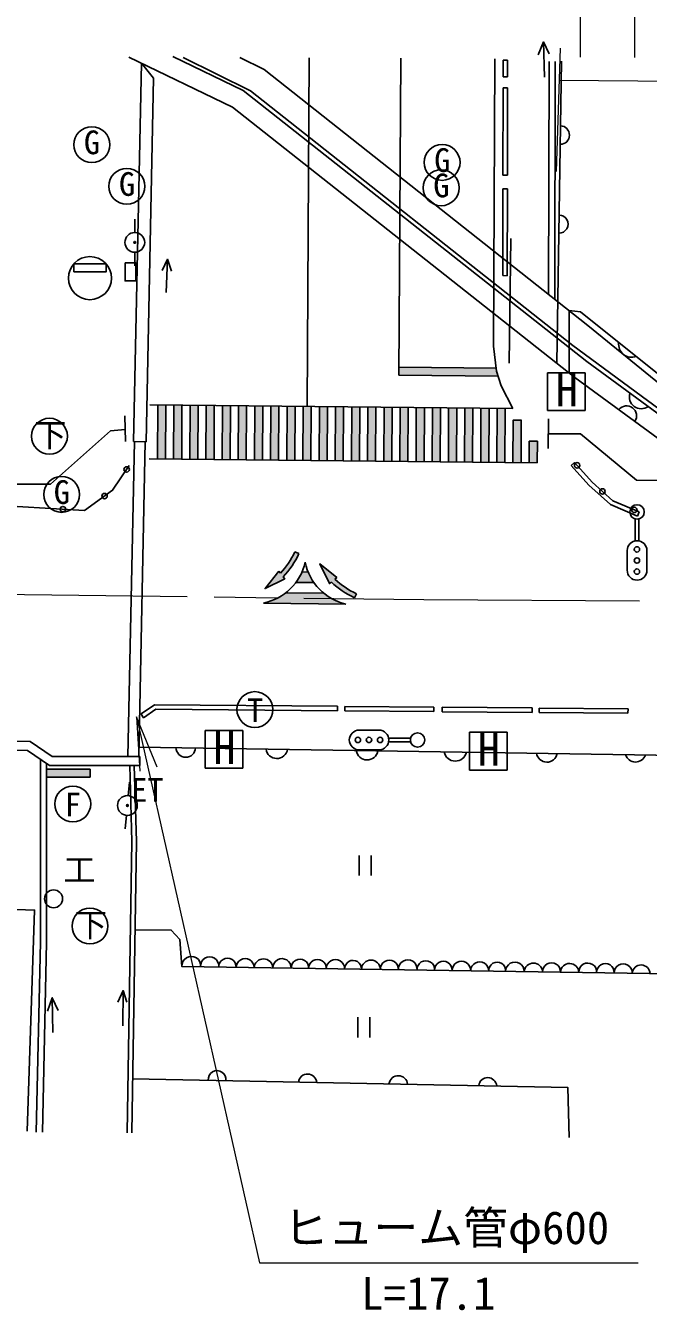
# Model space of a CAD drawing. Units: millimetres at full size, sheet at 1:1000; details may follow other scales. Extents: x 40000 to 54727036, y -209802000 to 380000.
# Drawn here: x 479224 to 513896, y 263917 to 335440 of the extents above; entities that cross this region are included whole.
import ezdxf
from ezdxf.enums import TextEntityAlignment as Align

# ---------------------------------------------------------------- set-up
doc = ezdxf.new("R2010")
doc.units = ezdxf.units.MM
doc.header["$LTSCALE"] = 1000
doc.linetypes.add('CHAIN', pattern=[18.5, 12, -1.5, 3.5, -1.5])
for name, color, linetype, lineweight in [('M-BGD', 7, 'Continuous', 25), ('M-BGD-EXST', 7, 'Continuous', 25), ('M-BMK', 2, 'CHAIN', 13), ('M-STR-HTXT', 7, 'Continuous', 13), ('M-STR-STRC', 7, 'Continuous', 25)]:
    doc.layers.add(name, color=color, linetype=linetype, lineweight=lineweight)
doc.styles.add('ＭＳ ゴシック', font='')
doc.styles.get('ＭＳ ゴシック').set_extended_font_data('MS Gothic')

# ---------------------------------------------------------------- blocks, each defined once
blk = doc.blocks.new('open_arrow')
at = {"color": 0, "linetype": 'Continuous', "lineweight": -2}
blk.add_lwpolyline([(7.5, 1.25), (0, 0), (7.5, -1.25)], dxfattribs=at)

msp = doc.modelspace()

# ---------------------------------------------------------------- hatches: boundary and pattern name
at = {"layer": 'M-BGD'}
for points in [[(485300, 323325, 1), (485300, 323425, 1)], [(484893, 292074, 1), (484884, 291974, 1)]]:
    msp.add_hatch(color=256, dxfattribs=at).paths.add_polyline_path(points)
at = {"layer": 'M-STR-STRC'}
for points in [[(505450, 316200), (505427, 316380), (500015, 316436), (500012, 315986), (505536, 315928)], [(487028, 314320), (486578, 314325), (486562, 311325), (487012, 311320)], [(487928, 314311), (487478, 314316), (487462, 311316), (487912, 311311)], [(488828, 314302), (488378, 314306), (488362, 311306), (488812, 311302)], [(489728, 314292), (489278, 314297), (489262, 311297), (489712, 311292)], [(490628, 314283), (490178, 314288), (490162, 311288), (490612, 311283)], [(491528, 314274), (491078, 314278), (491061, 311278), (491511, 311274)], [(492428, 314264), (491978, 314269), (491961, 311269), (492411, 311264)], [(493328, 314255), (492878, 314260), (492861, 311260), (493311, 311255)], [(494228, 314246), (493778, 314250), (493761, 311250), (494211, 311246)], [(495128, 314236), (494678, 314241), (494661, 311241), (495111, 311236)], [(496028, 314227), (495578, 314232), (495561, 311232), (496011, 311227)], [(496928, 314218), (496478, 314222), (496461, 311222), (496911, 311218)], [(497828, 314208), (497378, 314213), (497361, 311213), (497811, 311208)], [(498728, 314199), (498278, 314204), (498261, 311204), (498711, 311199)], [(499627, 314190), (499178, 314194), (499161, 311194), (499611, 311190)], [(500527, 314180), (500077, 314185), (500061, 311185), (500511, 311180)], [(501427, 314171), (500977, 314176), (500961, 311176), (501411, 311171)], [(502327, 314162), (501877, 314166), (501861, 311166), (502311, 311162)], [(503227, 314152), (502777, 314157), (502761, 311157), (503211, 311152)], [(504127, 314143), (503677, 314148), (503661, 311148), (504111, 311143)], [(505027, 314134), (504577, 314138), (504561, 311138), (505011, 311134)], [(505927, 314124), (505477, 314129), (505461, 311129), (505911, 311124)], [(506823, 313482), (506374, 313484, 0.41421), (506374, 313484), (506361, 311120), (506811, 311115)], [(507717, 312301), (507268, 312303, 0.41421), (507267, 312303), (507261, 311110), (507711, 311106)], [(492554, 304103), (493651, 304649), (493564, 304757, 0.08366), (494438, 306045), (494211, 306149, -0.08183), (493405, 304953), (493318, 305061), (493318, 305061)], [(495595, 305473), (496141, 304376), (496249, 304463, 0.08366), (497537, 303589), (497641, 303816, -0.08183), (496445, 304622), (496553, 304709), (496553, 304709)], [(494273, 304444), (494304, 304486), (494334, 304528), (494363, 304572), (494392, 304615), (494419, 304659), (494446, 304704), (494472, 304749), (494498, 304795), (494522, 304841), (494546, 304887), (494569, 304934), (494591, 304981), (494611, 305025), (494953, 305020), (494973, 304972), (494994, 304924), (495016, 304877), (495038, 304830), (495062, 304784), (495086, 304738), (495111, 304692), (495137, 304647), (495164, 304602), (495191, 304558), (495219, 304514), (495248, 304470), (495275, 304431)], [(492462, 303297), (492513, 303307), (492563, 303319), (492614, 303331), (492664, 303345), (492715, 303359), (492764, 303374), (492814, 303390), (492863, 303407), (492912, 303424), (492961, 303443), (493009, 303462), (493057, 303482), (493105, 303503), (493152, 303525), (493199, 303548), (493246, 303571), (493292, 303596), (493338, 303621), (493383, 303647), (493428, 303673), (493472, 303701), (493516, 303729), (493559, 303758), (493602, 303788), (493644, 303818), (493686, 303849), (493707, 303866), (495826, 303839), (495867, 303806), (495908, 303774), (495950, 303743), (495992, 303713), (496035, 303683), (496078, 303654), (496122, 303626), (496166, 303598), (496211, 303572), (496256, 303546), (496302, 303521), (496348, 303497), (496395, 303473), (496442, 303450), (496489, 303429), (496537, 303408), (496585, 303387), (496633, 303368), (496682, 303350), (496731, 303332), (496780, 303315), (496830, 303299), (496880, 303284), (496930, 303270), (496980, 303257), (497031, 303244), (497057, 303238)], [(482817, 294052), (480392, 294052), (480392, 293602), (482817, 293602)]]:
    msp.add_hatch(color=256, dxfattribs=at).paths.add_polyline_path(points)

# ---------------------------------------------------------------- linework, layer by layer
at = {"layer": 'M-BGD'}
for p, q in [((508055, 334537), (508372, 333868)), ((485666, 333347), (485237, 312286)), ((486349, 332521), (485666, 333347)), ((505808, 332592), (505810, 333514)), ((505810, 333514), (506060, 333513)), ((506058, 332592), (506060, 333513)), ((508338, 320489), (508367, 333447)), ((508688, 320213), (508717, 333446)), ((508799, 316658), (509062, 333472)), ((505808, 332592), (506058, 332592)), ((486349, 332521), (485937, 312272)), ((505799, 327119), (505807, 331978)), ((505807, 331978), (506057, 331978)), ((506049, 327120), (506057, 331978)), ((505799, 327119), (506049, 327120)), ((505790, 321529), (505798, 326365)), ((505798, 326365), (506048, 326364)), ((506040, 321515), (506048, 326364)), ((485300, 323925), (485300, 324675)), ((506146, 316654), (506248, 323588)), ((485300, 322825), (485300, 322075)), ((487128, 322441), (486823, 321819)), ((505790, 321529), (506040, 321515)), ((509495, 319575), (509494, 316110)), ((485280, 312285), (484920, 294753)), ((485237, 312286), (485937, 312272)), ((485880, 312273), (485521, 294752)), ((509788, 311122), (509602, 310955)), ((513387, 308365), (513289, 308136)), ((496583, 297547), (496580, 297297)), ((496994, 297544), (496991, 297294)), ((501955, 297500), (496994, 297544)), ((485646, 297117), (485788, 296912)), ((496991, 297294), (501952, 297250)), ((501955, 297500), (501952, 297250)), ((502413, 297496), (502411, 297246)), ((502411, 297246), (507429, 297202)), ((507431, 297452), (502413, 297496)), ((507431, 297452), (507429, 297202)), ((507824, 297449), (507822, 297199)), ((507822, 297199), (512764, 297155)), ((512766, 297405), (507824, 297449)), ((512766, 297405), (512764, 297155)), ((516630, 294788), (485531, 295276)), ((485580, 294752), (485579, 294252)), ((484938, 292572), (485006, 293319)), ((484838, 291476), (484770, 290729)), ((497788, 289244), (497788, 288126)), ((498455, 289244), (498455, 288126)), ((480706, 281316), (480447, 280580)), ((484652, 281716), (484347, 281077)), ((497719, 280229), (497719, 279111)), ((498386, 280229), (498386, 279111))]:
    msp.add_line(p, q, dxfattribs=at)
for points in [[(508108, 332567), (508055, 334537), (507756, 333815)], [(573027, 291836), (546261, 291435), (542529, 292543), (516616, 292602), (516731, 310791), (509811, 315860), (490745, 330897), (484969, 333683)], [(517436, 311638), (510477, 316736), (491331, 331836), (487419, 333723)], [(573034, 292668), (546078, 292397), (542970, 293403), (517818, 293552), (518008, 311514), (509686, 317640), (491744, 331814), (487985, 333678)], [(573045, 294068), (546292, 293799), (543195, 294802), (519233, 294943), (519408, 311523), (510535, 318753), (492497, 333004), (491158, 333668)], [(487052, 320587), (487128, 322441), (487344, 321768)], [(519408, 311523), (519418, 312061), (510115, 319509), (509495, 319575)], [(478743, 308670), (482503, 308452), (484062, 309574), (484988, 310946)], [(509602, 310955), (510589, 309850), (511784, 308777), (513289, 308136)], [(509788, 311122), (510766, 310027), (511920, 308991), (513387, 308365)], [(496583, 297547), (486397, 297636), (485646, 297118)], [(485788, 296912), (486474, 297386), (496580, 297297)], [(459708, 295513), (479321, 295088), (480543, 294255), (485579, 294252)], [(459719, 296013), (479481, 295585), (480698, 294755), (485580, 294752)], [(479814, 273835), (480042, 284405), (480042, 294597)], [(480164, 273827), (480392, 284402), (480392, 294358)], [(484884, 273796), (485139, 290010), (485021, 294253)], [(485134, 273792), (485389, 290012), (485271, 294253)], [(459681, 272510), (459839, 287936), (473963, 287759), (473963, 288743), (477165, 288672), (477193, 286293), (479718, 286202), (479304, 273895)], [(485312, 285096), (487332, 285085), (487811, 284559), (487926, 283053), (517680, 282615), (539690, 282266)], [(480737, 279383), (480706, 281316), (481026, 280606)], [(484626, 279758), (484652, 281716), (484855, 281067)], [(485181, 276808), (509413, 276331), (509484, 273545)]]:
    msp.add_lwpolyline(points, dxfattribs=at)
for points in [[(481902, 321730), (483702, 321730), (483702, 322180), (481902, 322180)], [(484759, 322232), (485359, 322232), (485359, 321232), (484759, 321232)]]:
    msp.add_lwpolyline(points, close=True, dxfattribs=at)
for centre, radius in [((485300, 323375), 550), ((485300, 323375), 50), ((482802, 321386), 1200), ((484847, 310736), 150), ((509932, 310961), 150), ((483615, 309252), 150), ((511343, 309509), 150), ((481294, 308522), 150), ((513120, 308479), 150), ((484888, 292024), 550), ((484888, 292024), 50), ((480778, 286828), 500)]:
    msp.add_circle(centre, radius, dxfattribs=at)
for centre, radius, start, end in [((508990, 329351), 516, 269.93364, 88.27516), ((508931, 324395), 502, 267.80542, 90.40338), ((512975, 317714), 735, 172.96247, 289.67211), ((513493, 314763), 653, 160.77138, 306.78064), ((512690, 313721), 552, 326.30699, 141.24502), ((485647, 297118), 0.5, 124.639, 214.639), ((485788, 296913), 0.5, 214.639, 304.639), ((488139, 295255), 545, 181.2164, 356.98805), ((493209, 295242), 603, 187.35882, 350.84563), ((498238, 295166), 608, 187.55441, 350.65003), ((503150, 295129), 634, 190.86261, 347.34184), ((508246, 295023), 587, 189.28549, 348.91895), ((513185, 295020), 578, 197.06763, 341.13682), ((488446, 283100), 523, 353.11589, 185.1959), ((489469, 283096), 507, 351.71595, 186.59585), ((490459, 283033), 488, 357.09356, 181.21823), ((491445, 283002), 499, 359.06251, 179.24928), ((492464, 282962), 522, 1.7705, 176.54129), ((493496, 282986), 510, 357.44853, 180.86326), ((494494, 282979), 488, 356.43746, 181.87433), ((495474, 282961), 493, 356.8944, 181.41739), ((496475, 282936), 509, 358.18416, 180.12764), ((497453, 282932), 469, 356.74279, 181.569), ((498448, 282891), 527, 359.95532, 178.35648), ((499480, 282908), 506, 356.27172, 182.04007), ((500501, 282912), 518, 354.3126, 183.99919), ((501505, 282892), 489, 354.53258, 183.77921), ((502480, 282859), 489, 356.71609, 181.59571), ((503486, 282830), 518, 358.5005, 179.81129), ((504506, 282816), 502, 358.33273, 179.97906), ((505480, 282831), 472, 354.74436, 183.56743), ((506466, 282787), 516, 358.35798, 179.95382), ((507496, 282735), 516, 2.41204, 175.89975), ((508507, 282772), 496, 356.59015, 181.72164), ((510523, 282756), 498, 355.04718, 183.26461), ((509514, 282714), 512, 1.48818, 176.82361), ((511505, 282741), 486, 355.02152, 183.29027), ((512495, 282701), 507, 357.98302, 180.32877), ((513499, 282645), 499, 2.70919, 175.6026), ((489884, 276769), 493, 352.6279, 185.11544), ((494922, 276561), 510, 5.06482, 172.67853), ((499973, 276457), 522, 5.40938, 172.33396), ((504952, 276374), 502, 3.96819, 173.77516)]:
    msp.add_arc(centre, radius, start, end, dxfattribs=at)
at = {"layer": 'M-BGD-EXST'}
for p, q in [((510382, 316112), (508282, 316112)), ((508282, 316112), (508282, 314012)), ((510382, 314012), (510382, 316112)), ((508282, 314012), (510382, 314012)), ((491319, 296194), (489219, 296194)), ((489219, 296194), (489219, 294094)), ((491319, 294094), (491319, 296194)), ((506038, 296097), (503938, 296097)), ((503938, 296097), (503938, 293997)), ((506038, 293997), (506038, 296097)), ((489219, 294094), (491319, 294094)), ((503938, 293997), (506038, 293997))]:
    msp.add_line(p, q, dxfattribs=at)
for centre in [(482906, 328816), (502412, 327830), (484859, 326498), (502362, 326418), (480546, 312582), (481226, 309344), (491989, 297362), (481846, 292108), (482804, 285312)]:
    msp.add_circle(centre, 1000, dxfattribs=at)
at = {"layer": 'M-BMK'}
msp.add_lwpolyline([(362132, 304880), (384662, 304687), (427790, 304234), (476213, 303807), (501401, 303487), (522618, 303377), (537808, 303305), (554108, 303104), (568989, 302977), (573119, 302942)], dxfattribs=at)
at = {"layer": 'M-STR-HTXT'}
for p, q in [((510103, 339613), (510093, 333685)), ((513145, 333668), (513154, 339674)), ((508786, 327315), (509004, 334182)), ((508948, 332415), (552071, 332003))]:
    msp.add_line(p, q, dxfattribs=at)
msp.add_lwpolyline([(485401, 296969), (492239, 266554), (513332, 266554)], dxfattribs=at)
at = {"layer": 'M-STR-STRC'}
for p, q in [((495008, 333657), (494903, 314239)), ((500108, 333629), (500012, 315986)), ((505358, 333601), (505271, 317600)), ((500015, 316436), (505427, 316380)), ((500012, 315986), (505536, 315928)), ((486134, 314330), (506348, 314120)), ((486578, 314325), (486562, 311325)), ((487028, 314320), (487012, 311320)), ((487478, 314316), (487462, 311316)), ((487928, 314311), (487912, 311311)), ((488378, 314306), (488362, 311306)), ((488828, 314302), (488812, 311302)), ((489278, 314297), (489262, 311297)), ((489728, 314292), (489712, 311292)), ((490178, 314288), (490162, 311288)), ((490628, 314283), (490612, 311283)), ((491078, 314278), (491061, 311278)), ((491528, 314274), (491511, 311274)), ((491978, 314269), (491961, 311269)), ((492428, 314264), (492411, 311264)), ((492878, 314260), (492861, 311260)), ((493328, 314255), (493311, 311255)), ((493778, 314250), (493761, 311250)), ((494228, 314246), (494211, 311246)), ((494678, 314241), (494661, 311241)), ((495128, 314236), (495111, 311236)), ((495578, 314232), (495561, 311232)), ((496028, 314227), (496011, 311227)), ((496478, 314222), (496461, 311222)), ((496928, 314218), (496911, 311218)), ((497378, 314213), (497361, 311213)), ((497828, 314208), (497811, 311208)), ((498278, 314204), (498261, 311204)), ((498728, 314199), (498711, 311199)), ((499178, 314194), (499161, 311194)), ((499627, 314190), (499611, 311190)), ((500077, 314185), (500061, 311185)), ((500527, 314180), (500511, 311180)), ((500977, 314176), (500961, 311176)), ((501427, 314171), (501411, 311171)), ((501877, 314166), (501861, 311166)), ((502327, 314162), (502311, 311162)), ((502777, 314157), (502761, 311157)), ((503227, 314152), (503211, 311152)), ((503677, 314148), (503661, 311148)), ((504127, 314143), (504111, 311143)), ((504577, 314138), (504561, 311138)), ((505027, 314134), (505011, 311134)), ((505477, 314129), (505461, 311129)), ((505927, 314124), (505911, 311124)), ((484753, 313716), (484788, 312285)), ((506374, 313484), (506361, 311120)), ((506823, 313482), (506374, 313484)), ((506811, 311115), (506824, 313481)), ((508329, 313551), (508318, 311891)), ((507267, 312303), (507261, 311110)), ((507717, 312301), (507268, 312303)), ((507711, 311106), (507717, 312301)), ((486103, 311330), (507711, 311106)), ((513170, 306768), (513170, 307981)), ((513370, 306768), (513370, 307981)), ((494438, 306045), (494211, 306149)), ((512720, 305118), (512720, 306218)), ((513820, 306218), (513820, 305118)), ((494611, 305025), (494953, 305020)), ((494273, 304444), (495275, 304431)), ((492462, 303297), (497057, 303238)), ((493707, 303866), (495826, 303839)), ((497537, 303589), (497641, 303816)), ((497796, 296220), (498896, 296220)), ((499446, 295770), (500659, 295770)), ((499446, 295570), (500659, 295570)), ((498896, 295120), (497796, 295120)), ((480392, 294052), (482817, 294052)), ((482817, 293602), (482817, 294052)), ((480392, 293602), (482817, 293602))]:
    msp.add_line(p, q, dxfattribs=at)
for points in [[(505272, 317600), (505450, 316200), (505706, 315389), (506348, 314120)], [(477652, 309067), (477652, 309914), (480606, 309914), (483950, 312878), (484772, 312956)], [(508323, 312721), (510118, 312715), (513231, 310137), (529649, 309940), (539603, 309913), (551785, 309720)], [(496553, 304709), (495595, 305473), (496141, 304376), (496249, 304463)], [(493318, 305061), (492554, 304103), (493651, 304649), (493564, 304757)], [(493405, 304953), (493318, 305061), (493318, 305061)], [(496445, 304622), (496553, 304709), (496553, 304709)]]:
    msp.add_lwpolyline(points, dxfattribs=at)
for centre, radius in [((513270, 308368), 400), ((513264, 306284), 150), ((513264, 305664), 150), ((513264, 305044), 150), ((497722, 295675), 150), ((498342, 295675), 150), ((498962, 295675), 150), ((501046, 295670), 400)]:
    msp.add_circle(centre, radius, dxfattribs=at)
for centre, radius, start, end in [((505272, 317600), 0.5, 7.2414, 179.68779), ((506374, 313484), 0.5, 89.68779, 179.68779), ((506823, 313481), 0.5, 359.68779, 89.68779), ((507268, 312303), 0.5, 89.68779, 179.68779), ((507717, 312301), 0.5, 359.68779, 89.68779), ((490179, 307995), 4434, 316.67975, 335.39282), ((513270, 306218), 550, 90, 180), ((513270, 306218), 550, 0, 90), ((491877, 306224), 2985, 281.29587, 347.25088), ((490179, 307995), 4684, 316.26414, 335.39282), ((497716, 306150), 2985, 191.29587, 257.25088), ((513270, 305118), 550, 180, 270), ((513270, 305118), 550, 270, 0), ((499487, 307848), 4684, 226.26414, 245.39282), ((499487, 307848), 4434, 226.67975, 245.39282), ((497796, 295670), 550, 90, 180), ((498896, 295670), 550, 0, 90), ((497796, 295670), 550, 180, 270), ((498896, 295670), 550, 270, 0)]:
    msp.add_arc(centre, radius, start, end, dxfattribs=at)

# ---------------------------------------------------------------- block references
at = {"layer": 'M-STR-HTXT', "xscale": 400, "yscale": 400, "rotation": 282.7}
msp.add_blockref('open_arrow', (485401, 296969), dxfattribs=at)

# ---------------------------------------------------------------- texts
at = {"layer": 'M-BGD', "style": 'ＭＳ ゴシック'}
msp.add_text('工', height=1320, dxfattribs=at).set_placement((481319, 287384), align=Align.BOTTOM_LEFT)
at = {"layer": 'M-BGD-EXST', "style": 'ＭＳ ゴシック'}
for s, height, p in [('G', 1320, (482467, 327888)), ('G', 1320, (501973, 326902)), ('G', 1320, (484419, 325570)), ('G', 1320, (501923, 325490)), ('H', 1833, (508735, 313704)), ('下', 1320, (479693, 311594)), ('G', 1320, (480787, 308416)), ('H', 1833, (489672, 293786)), ('H', 1833, (504391, 293689)), ('下', 1320, (481951, 284324))]:
    msp.add_text(s, height=height, dxfattribs=at).set_placement(p, align=Align.BOTTOM_LEFT)
for s, p in [('T', (492000, 297334)), ('F', (481857, 292080))]:
    msp.add_text(s, height=1320, dxfattribs=at).set_placement(p, align=Align.MIDDLE_CENTER)
at = {"layer": 'M-STR-HTXT', "style": 'ＭＳ ゴシック'}
for s, height, p in [('ET', 1320, (485102, 291835)), ('ヒューム管φ600', 1833, (493582, 267054)), ('L=17.1', 1833, (497908, 263397))]:
    msp.add_text(s, height=height, dxfattribs=at).set_placement(p, align=Align.BOTTOM_LEFT)

doc.saveas('drawing.dxf')
